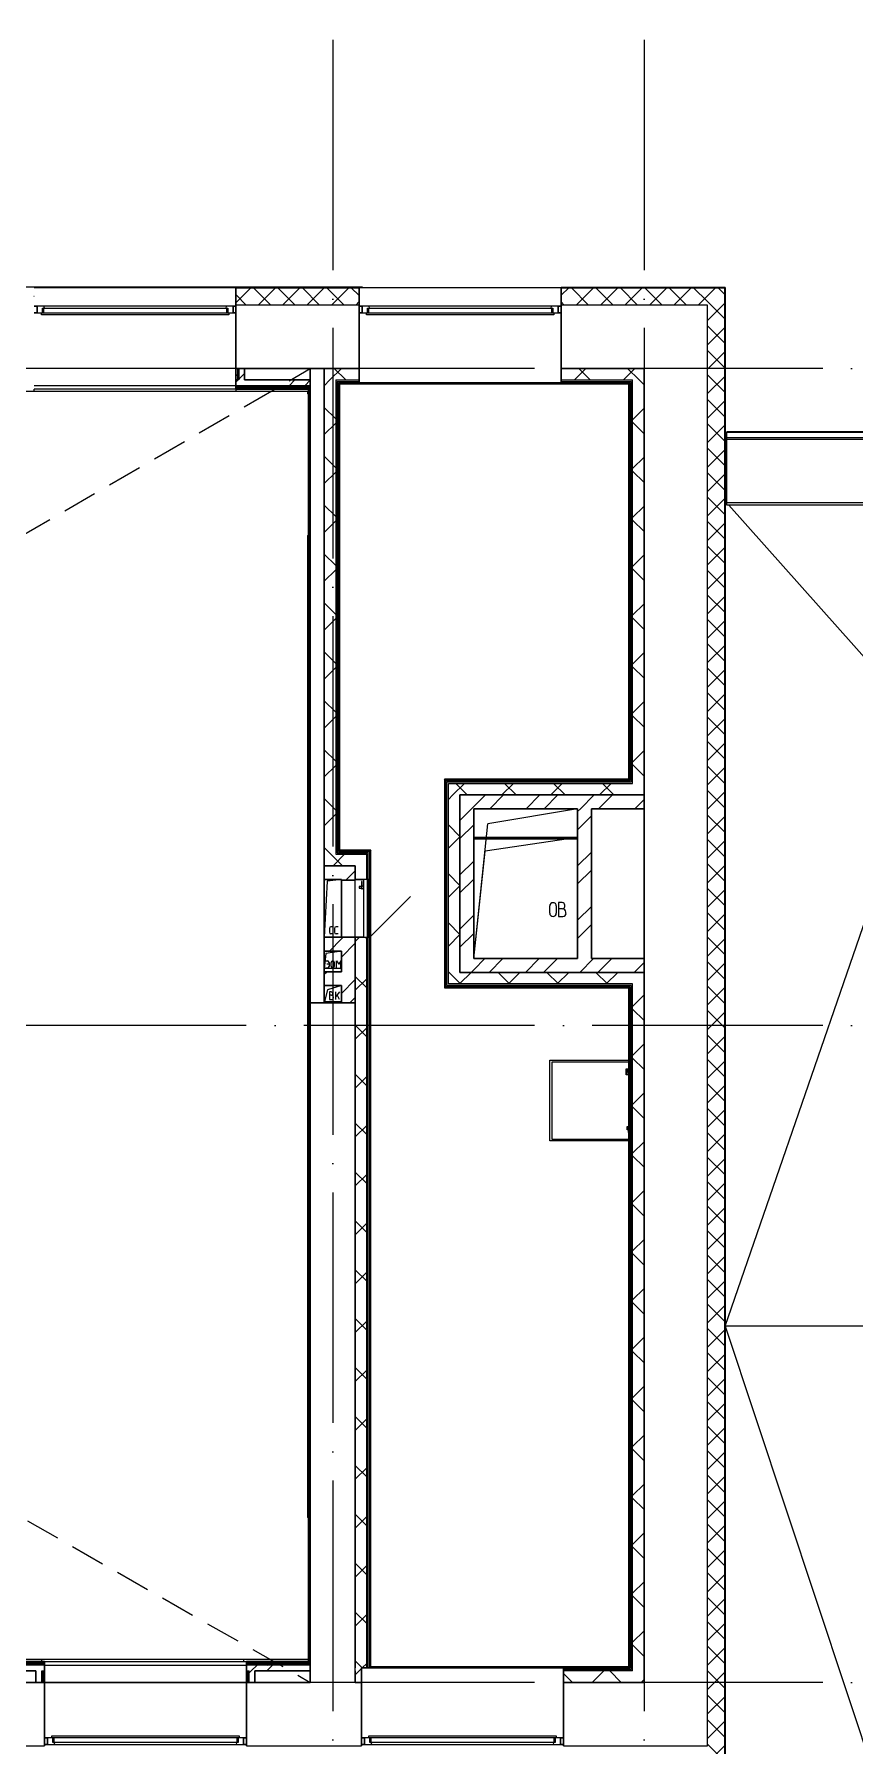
# Model space of a CAD drawing. Header units: millimetres. Extents: x -88595 to 880822, y -1054509 to -148035.
# Drawn here: x 439573 to 446690, y -247802 to -232953 of the extents above; entities that cross this region are included whole.
import ezdxf

# ---------------------------------------------------------------- set-up
doc = ezdxf.new("R2010")
doc.units = ezdxf.units.MM
doc.linetypes.add('ADSK_Линия сетки', pattern=[25, 20, -2.5, 0, -2.5])
doc.linetypes.add('ADSK_Сверху', pattern=[4.5, 3, -1.5])
for name, color, linetype, lineweight in [('_ Окна', 7, 'Continuous', 30), ('Двери', 7, 'Continuous', 9), ('Крыша', 7, 'Continuous', 9), ('Линии', 7, 'Continuous', 9), ('Оборудование', 7, 'Continuous', 18), ('Ограждение', 7, 'Continuous', 9), ('Окна', 7, 'Continuous', 9), ('Оси', 7, 'Continuous', 9), ('Перекрытие', 7, 'Continuous', 18), ('Стены внутренние', 7, 'Continuous', 18), ('Стены наружные', 7, 'Continuous', 18), ('Стены штриховка', 7, 'Continuous', 9)]:
    doc.layers.add(name, color=color, linetype=linetype, lineweight=lineweight)
pattern_1 = [(0, (429479.9, 663813.6), (0, 600), []), (90, (429479.9, 663813.6), (-600, 4e-14), [])]

# ---------------------------------------------------------------- blocks, each defined once
blk = doc.blocks.new('3 этаж')
at = {"layer": 'Ограждение'}
h = blk.add_hatch(dxfattribs=at)
h.set_pattern_fill('FP_25', color=256, style=0, pattern_type=2)
h.set_pattern_definition(pattern_1)
h.paths.add_polyline_path([(454094, 686384), (454104, 686394), (454104, 690439), (454094, 690449), (454094, 686481)])
h = blk.add_hatch(dxfattribs=at)
h.set_pattern_fill('FP_24', color=256, style=0, pattern_type=2)
h.set_pattern_definition(pattern_1)
h.paths.add_polyline_path([(456609, 690439), (456619, 690449), (454094, 690449), (454104, 690439), (456300, 690439)])
h = blk.add_hatch(dxfattribs=at)
h.set_pattern_fill('FP_25', color=256, style=0, pattern_type=2)
h.set_pattern_definition(pattern_1)
h.paths.add_polyline_path([(456619, 686999), (456619, 690449), (456609, 690439), (456609, 687009)])
h = blk.add_hatch(dxfattribs=at)
h.set_pattern_fill('FP_25', color=256, style=0, pattern_type=2)
h.set_pattern_definition(pattern_1)
h.paths.add_polyline_path([(456619, 686999), (456609, 687009), (455012, 687009), (455022, 686999), (455857, 686999)])
h = blk.add_hatch(dxfattribs=at)
h.set_pattern_fill('FP_25', color=256, style=0, pattern_type=2)
h.set_pattern_definition(pattern_1)
h.paths.add_polyline_path([(455012, 685199), (455022, 685209), (455022, 686999), (455012, 687009), (455012, 685209)])
h = blk.add_hatch(dxfattribs=at)
h.set_pattern_fill('FP_25', color=256, style=0, pattern_type=2)
h.set_pattern_definition(pattern_1)
h.paths.add_polyline_path([(454364, 679299), (454374, 679309), (454374, 686394), (454364, 686384), (454364, 686107), (454366, 686107), (454366, 686046), (454364, 686046), (454364, 679549)])
h = blk.add_hatch(dxfattribs=at)
h.set_pattern_fill('FP_25', color=256, style=0, pattern_type=2)
h.set_pattern_definition(pattern_1)
h.paths.add_polyline_path([(455857, 685199), (456609, 685199), (456619, 685209), (455022, 685209), (455012, 685199), (455413, 685199)])
h = blk.add_hatch(dxfattribs=at)
h.set_pattern_fill('FP_25', color=256, style=0, pattern_type=2)
h.set_pattern_definition(pattern_1)
h.paths.add_polyline_path([(456619, 679299), (456619, 685209), (456609, 685199), (456609, 679309)])
h = blk.add_hatch(dxfattribs=at)
h.set_pattern_fill('FP_25', color=256, style=0, pattern_type=2)
h.set_pattern_definition(pattern_1)
h.paths.add_polyline_path([(456300, 679299), (456619, 679299), (456609, 679309), (454374, 679309), (454364, 679299), (456044, 679299)])
at = {"lineweight": 18}
for p, q in [((455267, 685454), (455267, 686504)), ((455267, 686504), (456167, 686504)), ((453996, 686124), (453969, 685639)), ((454119, 686139), (453996, 686124)), ((454119, 686134), (454119, 685639)), ((454015, 685716), (454015, 685682)), ((454047, 685730), (454028, 685730)), ((454047, 685668), (454028, 685668)), ((454058, 685716), (454058, 685682)), ((454090, 685730), (454072, 685730)), ((454090, 685668), (454072, 685668)), ((453984, 685497), (453969, 685369)), ((454119, 685519), (453984, 685497)), ((454119, 685369), (453969, 685369)), ((453980, 685433), (453998, 685433)), ((453980, 685373), (453998, 685373)), ((453993, 685407), (454011, 685407)), ((454011, 685420), (454011, 685386)), ((454029, 685388), (454029, 685419)), ((454058, 685388), (454058, 685419)), ((454076, 685435), (454095, 685405)), ((454076, 685373), (454076, 685435)), ((454113, 685435), (454095, 685405)), ((454113, 685373), (454113, 685435)), ((453998, 685182), (453969, 685069)), ((454119, 685219), (453998, 685182)), ((454031, 685164), (454014, 685164)), ((454014, 685164), (454014, 685098)), ((454044, 685146), (454044, 685151)), ((454103, 685164), (454070, 685125)), ((454070, 685098), (454070, 685164)), ((454033, 685135), (454014, 685135)), ((454014, 685098), (454035, 685098)), ((454050, 685112), (454050, 685118)), ((454103, 685098), (454083, 685140))]:
    blk.add_line(p, q, dxfattribs=at)
for centre, radius, start, end in [((454028, 685716), 13.3, 90, 180), ((454028, 685682), 13.3, 180, 270), ((454072, 685716), 13.3, 90, 180), ((454072, 685682), 13.3, 180, 270), ((453998, 685420), 13, 0, 90), ((453998, 685386), 13, 270, 0), ((454044, 685419), 14.3, 0, 180), ((454044, 685388), 14.3, 180, 0), ((454031, 685151), 13, 0, 90), ((454033, 685146), 11.1, 270, 0), ((454033, 685118), 16.7, 0, 90), ((454035, 685112), 14.8, 270, 0)]:
    blk.add_arc(centre, radius, start, end, dxfattribs=at)
at = {"layer": '_ Окна'}
for p, q in [((451479, 691114), (451454, 691114)), ((451479, 691056), (451479, 691114)), ((453204, 691114), (453179, 691114)), ((453179, 691114), (453179, 691056)), ((454299, 691114), (454274, 691114)), ((454299, 691056), (454299, 691114)), ((456024, 691114), (455999, 691114)), ((455999, 691114), (455999, 691056)), ((451454, 691056), (451479, 691056)), ((453179, 691056), (453204, 691056)), ((454274, 691056), (454299, 691056)), ((455999, 691056), (456024, 691056)), ((451569, 678692), (451544, 678692)), ((451544, 678634), (451569, 678634)), ((451569, 678634), (451569, 678692)), ((453294, 678692), (453269, 678692)), ((453269, 678692), (453269, 678634)), ((453269, 678634), (453294, 678634)), ((454319, 678692), (454294, 678692)), ((454294, 678634), (454319, 678634)), ((454319, 678634), (454319, 678692)), ((456044, 678692), (456019, 678692)), ((456019, 678692), (456019, 678634)), ((456019, 678634), (456044, 678634))]:
    blk.add_line(p, q, dxfattribs=at)
at = {"layer": '_ Окна', "lineweight": 18}
for p, q in [((451538, 691114), (451479, 691114)), ((451479, 691114), (451479, 691056)), ((451525, 691056), (451525, 691097)), ((451525, 691097), (451537, 691097)), ((451543, 691097), (451538, 691114)), ((453119, 691114), (453115, 691097)), ((453179, 691114), (453119, 691114)), ((453121, 691097), (453133, 691097)), ((453133, 691097), (453133, 691056)), ((453179, 691056), (453179, 691114)), ((454358, 691114), (454299, 691114)), ((454299, 691114), (454299, 691056)), ((454345, 691056), (454345, 691097)), ((454345, 691097), (454357, 691097)), ((454363, 691097), (454358, 691114)), ((455939, 691114), (455935, 691097)), ((455999, 691114), (455939, 691114)), ((455941, 691097), (455953, 691097)), ((455953, 691097), (455953, 691056)), ((455999, 691056), (455999, 691114)), ((451479, 691056), (451517, 691056)), ((453141, 691056), (453179, 691056)), ((454299, 691056), (454337, 691056)), ((455961, 691056), (455999, 691056)), ((451607, 678692), (451569, 678692)), ((451569, 678692), (451569, 678634)), ((451569, 678634), (451628, 678634)), ((451615, 678651), (451615, 678692)), ((451627, 678651), (451615, 678651)), ((451628, 678634), (451633, 678651)), ((453205, 678651), (453209, 678634)), ((453209, 678634), (453269, 678634)), ((453223, 678651), (453211, 678651)), ((453223, 678692), (453223, 678651)), ((453269, 678692), (453231, 678692)), ((453269, 678634), (453269, 678692)), ((454357, 678692), (454319, 678692)), ((454319, 678692), (454319, 678634)), ((454319, 678634), (454378, 678634)), ((454365, 678651), (454365, 678692)), ((454377, 678651), (454365, 678651)), ((454378, 678634), (454383, 678651)), ((455955, 678651), (455959, 678634)), ((455959, 678634), (456019, 678634)), ((455973, 678651), (455961, 678651)), ((455973, 678692), (455973, 678651)), ((456019, 678692), (455981, 678692)), ((456019, 678634), (456019, 678692))]:
    blk.add_line(p, q, dxfattribs=at)
at = {"layer": 'Двери'}
for p, q in [((456609, 684555), (455943, 684555)), ((455943, 684555), (455943, 683887)), ((456589, 684496), (456595, 684496)), ((456589, 684446), (456589, 684496)), ((456595, 684446), (456589, 684446)), ((456595, 684446), (456595, 684496)), ((456607, 684446), (456595, 684446)), ((456596, 684496), (456607, 684496)), ((456596, 684467), (456596, 684496)), ((456607, 684467), (456596, 684467)), ((456607, 684496), (456609, 684496)), ((456607, 684496), (456607, 684446)), ((456607, 684496), (456607, 684467)), ((456609, 684446), (456607, 684446)), ((456596, 683996), (456607, 683996)), ((456596, 683967), (456596, 683996)), ((456607, 683967), (456596, 683967)), ((456607, 683996), (456609, 683996)), ((456607, 683996), (456607, 683946)), ((456607, 683996), (456607, 683967)), ((455943, 683887), (456609, 683887)), ((456609, 683946), (456607, 683946))]:
    blk.add_line(p, q, dxfattribs=at)
at = {"layer": 'Крыша'}
for p, q in [((457446, 689424), (457461, 689407)), ((457461, 689407), (457446, 689424)), ((457478, 689388), (457478, 689388)), ((459108, 687555), (457478, 689388)), ((457446, 682264), (459169, 687257)), ((457446, 682264), (457446, 682264)), ((459438, 682264), (457446, 682264)), ((457446, 682264), (459171, 677071))]:
    blk.add_line(p, q, dxfattribs=at)
at = {"layer": 'Линии', "linetype": 'ADSK_Сверху', "ltscale": 100}
for p, q in [((434204, 679174), (453849, 690574)), ((434204, 690399), (453849, 679174))]:
    blk.add_line(p, q, dxfattribs=at)
at = {"layer": 'Линии', "lineweight": 18, "ltscale": 100}
for p, q in [((455267, 685454), (455267, 686754)), ((456167, 686754), (455390, 686624)), ((455267, 685454), (455390, 686624)), ((455267, 685454), (455267, 686504)), ((455267, 686504), (456167, 686504)), ((456167, 686504), (455365, 686387)), ((455267, 685454), (455365, 686387)), ((455925, 685848), (455925, 685910)), ((455925, 685848), (455925, 685910)), ((455983, 685848), (455983, 685910)), ((455983, 685848), (455983, 685910)), ((456033, 685939), (456003, 685939)), ((456003, 685939), (456003, 685819)), ((456033, 685939), (456003, 685939)), ((456003, 685939), (456003, 685819)), ((456036, 685886), (456003, 685886)), ((456036, 685886), (456003, 685886)), ((456056, 685906), (456056, 685916)), ((456056, 685906), (456056, 685916)), ((456003, 685819), (456040, 685819)), ((456003, 685819), (456040, 685819)), ((456066, 685846), (456066, 685856)), ((456066, 685846), (456066, 685856))]:
    blk.add_line(p, q, dxfattribs=at)
at = {"layer": 'Линии', "lineweight": 18}
for centre, radius, start, end in [((455954, 685910), 28.7, 0, 180), ((455954, 685910), 28.7, 0, 180), ((456033, 685916), 23.3, 0, 90), ((456033, 685916), 23.3, 0, 90), ((456036, 685906), 20, 270, 0), ((456036, 685906), 20, 270, 0), ((456036, 685856), 30, 0, 90), ((456036, 685856), 30, 0, 90), ((455954, 685848), 28.7, 180, 0), ((455954, 685848), 28.7, 180, 0), ((456040, 685846), 26.7, 270, 0), ((456040, 685846), 26.7, 270, 0)]:
    blk.add_arc(centre, radius, start, end, dxfattribs=at)
at = {"layer": 'Оборудование'}
for p, q in [((454291, 686078), (454274, 686078)), ((454274, 686078), (454274, 686066)), ((454274, 686066), (454291, 686066)), ((454293, 686080), (454291, 686078)), ((454291, 686078), (454291, 686066)), ((454291, 686066), (454293, 686064)), ((454309, 686082), (454293, 686082)), ((454293, 686082), (454293, 686063)), ((454293, 686063), (454309, 686063)), ((454294, 686123), (454294, 686077)), ((454299, 686123), (454294, 686123)), ((454294, 686068), (454294, 686059)), ((454294, 686059), (454299, 686059)), ((454299, 686077), (454299, 686123)), ((454299, 686059), (454299, 686068)), ((454345, 686139), (454309, 686139)), ((454309, 686139), (454309, 685639)), ((454346, 685640), (454346, 686138)), ((454356, 686132), (454346, 686132)), ((454357, 685647), (454357, 686131)), ((454364, 686120), (454358, 686120)), ((454364, 685658), (454364, 686120)), ((454366, 686111), (454364, 686111)), ((454364, 686042), (454366, 686042)), ((454366, 686107), (454366, 686111)), ((454366, 686107), (454366, 686111)), ((454366, 686107), (454366, 686046)), ((454366, 686042), (454366, 686046)), ((454366, 686042), (454366, 686046)), ((454364, 685639), (454717, 685992)), ((454309, 685639), (454345, 685639)), ((454346, 685646), (454356, 685646)), ((454358, 685658), (454364, 685658))]:
    blk.add_line(p, q, dxfattribs=at)
for points, knots in [([(454346, 686138), (454346, 686138), (454346, 686138), (454346, 686138), (454346, 686138), (454346, 686139), (454346, 686139), (454346, 686139), (454345, 686139), (454345, 686139)], [0, 0, 0, 0, 0.166667, 0.25, 0.333333, 0.5, 0.666667, 0.833333, 1, 1, 1, 1]), ([(454357, 686131), (454357, 686131), (454357, 686131), (454357, 686131), (454357, 686131), (454357, 686132), (454357, 686132), (454356, 686132), (454356, 686132), (454356, 686132), (454356, 686132)], [0, 0, 0, 0, 0.166667, 0.25, 0.333333, 0.416667, 0.541667, 0.666667, 0.833333, 1, 1, 1, 1]), ([(454358, 686120), (454358, 686120), (454358, 686120), (454358, 686120), (454358, 686120), (454357, 686120), (454357, 686120), (454357, 686120), (454357, 686121), (454357, 686121), (454357, 686121), (454357, 686121), (454357, 686121)], [0, 0, 0, 0, 0.166667, 0.25, 0.333333, 0.416667, 0.5, 0.583333, 0.666667, 0.75, 0.833333, 1, 1, 1, 1]), ([(454345, 685639), (454345, 685639), (454346, 685639), (454346, 685639), (454346, 685639), (454346, 685639), (454346, 685639), (454346, 685640), (454346, 685640), (454346, 685640)], [-1, -1, -1, -1, -0.833333, -0.666667, -0.5, -0.333333, -0.25, -0.166667, 0, 0, 0, 0]), ([(454356, 685646), (454356, 685646), (454356, 685646), (454356, 685646), (454357, 685646), (454357, 685646), (454357, 685646), (454357, 685646), (454357, 685647), (454357, 685647), (454357, 685647)], [-1, -1, -1, -1, -0.833333, -0.666667, -0.541667, -0.416667, -0.333333, -0.25, -0.166667, 0, 0, 0, 0]), ([(454357, 685656), (454357, 685656), (454357, 685657), (454357, 685657), (454357, 685657), (454357, 685657), (454357, 685657), (454357, 685658), (454358, 685658), (454358, 685658), (454358, 685658), (454358, 685658), (454358, 685658)], [-1, -1, -1, -1, -0.833333, -0.75, -0.666667, -0.583333, -0.5, -0.416667, -0.333333, -0.25, -0.166667, 0, 0, 0, 0])]:
    blk.add_open_spline(points, degree=3, knots=knots, dxfattribs=at)
at = {"layer": 'Ограждение'}
for p, q in [((453834, 690374), (434219, 690374)), ((451454, 690374), (451454, 690394)), ((453204, 690374), (451454, 690374)), ((453204, 690394), (453204, 690374)), ((453824, 690374), (453824, 690354)), ((453834, 690354), (453824, 690354)), ((454094, 690449), (454104, 690439)), ((454104, 690439), (454094, 690449)), ((454104, 686394), (454104, 690439)), ((454104, 690439), (456609, 690439)), ((456024, 690449), (454274, 690449)), ((456619, 690449), (456609, 690439)), ((456609, 690439), (456619, 690449)), ((456609, 690439), (456609, 687009)), ((457461, 690018), (457461, 690025)), ((459326, 690025), (457461, 690025)), ((457461, 689971), (457461, 690018)), ((459326, 690018), (457461, 690018)), ((457461, 689957), (457461, 689971)), ((459326, 689971), (457461, 689971)), ((457461, 689409), (457461, 689957)), ((459326, 689957), (457461, 689957)), ((457461, 689388), (457461, 689409)), ((459326, 689409), (457461, 689409)), ((459326, 689388), (457461, 689388)), ((453824, 689124), (453834, 689124)), ((453824, 689124), (453824, 680604)), ((455022, 686999), (455012, 687009)), ((456609, 687009), (455012, 687009)), ((455012, 687009), (455022, 686999)), ((455012, 687009), (455012, 685199)), ((456619, 686999), (456609, 687009)), ((456609, 687009), (456619, 686999)), ((454104, 686394), (454094, 686384)), ((454094, 686384), (454104, 686394)), ((454374, 686394), (454104, 686394)), ((454364, 686384), (454374, 686394)), ((454374, 686394), (454364, 686384)), ((454374, 679309), (454374, 686394)), ((454364, 686139), (454364, 686120)), ((454364, 685658), (454364, 685639)), ((455022, 685209), (455012, 685199)), ((455012, 685199), (455022, 685209)), ((455012, 685199), (456609, 685199)), ((456619, 685209), (456609, 685199)), ((456609, 685199), (456619, 685209)), ((456609, 685199), (456609, 679309)), ((453834, 680604), (453824, 680604)), ((448709, 679374), (453834, 679374)), ((451519, 679354), (451519, 679374)), ((451519, 679374), (453269, 679374)), ((453269, 679374), (453269, 679354)), ((454364, 679299), (454374, 679309)), ((454374, 679309), (454364, 679299)), ((454364, 679299), (456044, 679299)), ((456609, 679309), (454374, 679309)), ((456619, 679299), (456609, 679309)), ((456609, 679309), (456619, 679299))]:
    blk.add_line(p, q, dxfattribs=at)
at = {"layer": 'Окна'}
for p, q in [((451537, 691097), (453121, 691097)), ((451537, 691056), (451537, 691097)), ((453119, 691114), (451538, 691114)), ((453121, 691097), (453121, 691056)), ((454357, 691097), (455941, 691097)), ((454357, 691056), (454357, 691097)), ((455939, 691114), (454358, 691114)), ((455941, 691097), (455941, 691056)), ((451517, 691056), (453141, 691056)), ((451517, 691039), (451517, 691056)), ((453141, 691039), (451517, 691039)), ((453141, 691056), (453141, 691039)), ((454337, 691056), (455961, 691056)), ((454337, 691039), (454337, 691056)), ((455961, 691039), (454337, 691039)), ((455961, 691056), (455961, 691039)), ((451607, 678709), (453231, 678709)), ((451607, 678692), (451607, 678709)), ((453231, 678692), (451607, 678692)), ((451627, 678651), (451627, 678692)), ((453211, 678651), (451627, 678651)), ((451628, 678634), (453209, 678634)), ((453211, 678692), (453211, 678651)), ((453231, 678709), (453231, 678692)), ((454357, 678709), (455981, 678709)), ((454357, 678692), (454357, 678709)), ((455981, 678692), (454357, 678692)), ((454377, 678651), (454377, 678692)), ((455961, 678651), (454377, 678651)), ((454378, 678634), (455959, 678634)), ((455961, 678692), (455961, 678651)), ((455981, 678709), (455981, 678692))]:
    blk.add_line(p, q, dxfattribs=at)
at = {"layer": 'Оси', "linetype": 'ADSK_Линия сетки', "ltscale": 100}
for p, q in [((454044, 695925), (454044, 673208)), ((456744, 695925), (456744, 674674)), ((460794, 690574), (389072, 690574)), ((460794, 684874), (389072, 684874)), ((460794, 679174), (389072, 679174))]:
    blk.add_line(p, q, dxfattribs=at)
at = {"layer": 'Перекрытие', "color": 49, "true_color": 0x464646}
for p, q in [((456167, 686504), (455267, 686504)), ((455267, 686504), (455267, 685454)), ((454119, 685369), (453969, 685369)), ((455927, 683871), (455927, 684571)), ((455927, 684571), (456609, 684571)), ((456609, 683871), (455927, 683871))]:
    blk.add_line(p, q, dxfattribs=at)
at = {"layer": 'Стены внутренние'}
for p, q in [((451454, 691276), (453204, 691276)), ((454274, 691276), (456024, 691276)), ((454274, 691124), (453204, 691124)), ((457294, 691124), (456024, 691124)), ((457294, 678624), (457294, 691124)), ((453204, 690574), (451454, 690574)), ((453969, 690574), (454274, 690574)), ((456024, 690574), (456744, 690574)), ((457446, 690001), (457461, 690001)), ((457461, 689951), (457446, 689951)), ((457461, 689424), (457446, 689424)), ((454119, 685079), (453969, 685079)), ((451544, 679174), (453294, 679174)), ((454294, 679174), (454239, 679174)), ((456619, 679174), (456044, 679174)), ((450459, 678624), (451544, 678624)), ((453294, 678624), (454294, 678624)), ((456044, 678624), (457294, 678624))]:
    blk.add_line(p, q, dxfattribs=at)
at = {"layer": 'Стены внутренние', "lineweight": 30}
for p, q in [((453204, 690574), (453204, 691276)), ((453204, 691276), (454274, 691276)), ((454274, 690574), (454274, 691276)), ((456024, 690574), (456024, 691276)), ((457446, 691276), (456024, 691276)), ((457446, 678472), (457446, 691276)), ((453969, 690574), (453279, 690574)), ((453849, 690474), (453849, 690574)), ((453849, 690399), (453849, 690399)), ((456744, 685454), (456744, 686754)), ((453969, 686139), (453969, 685639)), ((453969, 685519), (453969, 685339)), ((453969, 685219), (453969, 685069)), ((454119, 685069), (453849, 685069)), ((453849, 679174), (453849, 679274)), ((450534, 679174), (451469, 679174)), ((451544, 679174), (451544, 678624)), ((453294, 679174), (453294, 678624)), ((453369, 679174), (453849, 679174)), ((454294, 679174), (454294, 678624)), ((456044, 679174), (456044, 678624)), ((456744, 679174), (456619, 679174)), ((456744, 679174), (456744, 679174))]:
    blk.add_line(p, q, dxfattribs=at)
at = {"layer": 'Стены внутренние', "linetype": 'Continuous', "lineweight": 9}
for p, q in [((453204, 691144), (453334, 691274)), ((453252, 691276), (453251, 691274)), ((453506, 691124), (453356, 691274)), ((453396, 691124), (453546, 691274)), ((453718, 691124), (453568, 691274)), ((453608, 691124), (453758, 691274)), ((453930, 691124), (453780, 691274)), ((453820, 691124), (453970, 691274)), ((454142, 691124), (453992, 691274)), ((454032, 691124), (454182, 691274)), ((454073, 691276), (454072, 691274)), ((454272, 691206), (454204, 691274)), ((454272, 691246), (454274, 691246)), ((456024, 691246), (456026, 691246)), ((456026, 691208), (456092, 691274)), ((456068, 691276), (456067, 691274)), ((456263, 691124), (456113, 691274)), ((456154, 691124), (456304, 691274)), ((456475, 691124), (456325, 691274)), ((456366, 691124), (456516, 691274)), ((456688, 691124), (456538, 691274)), ((456578, 691124), (456728, 691274)), ((456900, 691124), (456750, 691274)), ((456790, 691124), (456940, 691274)), ((456889, 691276), (456888, 691274)), ((457112, 691124), (456962, 691274)), ((457002, 691124), (457152, 691274)), ((457124, 691276), (457122, 691274)), ((457294, 691154), (457174, 691274)), ((457294, 691203), (457364, 691274)), ((457444, 691216), (457386, 691274)), ((453293, 691124), (453206, 691211)), ((454245, 691124), (454274, 691153)), ((456051, 691124), (456024, 691151)), ((457214, 691124), (457294, 691203)), ((457444, 691004), (457294, 691154)), ((457294, 690991), (457444, 691141)), ((457446, 691077), (457444, 691080)), ((457444, 690792), (457294, 690942)), ((457444, 691042), (457446, 691042)), ((457294, 690779), (457444, 690929)), ((457444, 690839), (457446, 690839)), ((457444, 690580), (457294, 690730)), ((457294, 690567), (457444, 690717)), ((457444, 690368), (457294, 690518)), ((457294, 690355), (457444, 690505)), ((457444, 690534), (457446, 690534)), ((457444, 690155), (457294, 690305)), ((457294, 690143), (457444, 690293)), ((457444, 689943), (457294, 690093)), ((457294, 689931), (457444, 690081)), ((457444, 689925), (457446, 689925)), ((457444, 689731), (457294, 689881)), ((457294, 689718), (457444, 689868)), ((457444, 689519), (457294, 689669)), ((457294, 689506), (457444, 689656)), ((457444, 689722), (457446, 689722)), ((457444, 689307), (457294, 689457)), ((457446, 689451), (457444, 689455)), ((457294, 689294), (457444, 689444)), ((457444, 689417), (457446, 689417)), ((457444, 689095), (457294, 689245)), ((457294, 689082), (457444, 689232)), ((457444, 688883), (457294, 689033)), ((457294, 688870), (457444, 689020)), ((457444, 688670), (457294, 688820)), ((457294, 688658), (457444, 688808)), ((457444, 688807), (457446, 688807)), ((457444, 688458), (457294, 688608)), ((457294, 688446), (457444, 688596)), ((457444, 688604), (457446, 688604)), ((457444, 688246), (457294, 688396)), ((457294, 688234), (457444, 688384)), ((457444, 688299), (457446, 688299)), ((457444, 688034), (457294, 688184)), ((457294, 688021), (457444, 688171)), ((457444, 687822), (457294, 687972)), ((457294, 687809), (457444, 687959)), ((457444, 687610), (457294, 687760)), ((457294, 687597), (457444, 687747)), ((457444, 687690), (457446, 687690)), ((457444, 687398), (457294, 687548)), ((457294, 687385), (457444, 687535)), ((457446, 687567), (457444, 687564)), ((457444, 687486), (457446, 687486)), ((457444, 687186), (457294, 687336)), ((457294, 687173), (457444, 687323)), ((457444, 686973), (457294, 687123)), ((457294, 686961), (457444, 687111)), ((457444, 687182), (457446, 687182)), ((457444, 686761), (457294, 686911)), ((457294, 686749), (457444, 686899)), ((457444, 686549), (457294, 686699)), ((457294, 686536), (457444, 686686)), ((457446, 686754), (457444, 686751)), ((457444, 686337), (457294, 686487)), ((457444, 686572), (457446, 686572)), ((457294, 686324), (457444, 686474)), ((457446, 686403), (457444, 686407)), ((457444, 686369), (457446, 686369)), ((457444, 686125), (457294, 686275)), ((457294, 686112), (457444, 686262)), ((457444, 685913), (457294, 686063)), ((457294, 685900), (457444, 686050)), ((457444, 686064), (457446, 686064)), ((457444, 685701), (457294, 685851)), ((457294, 685688), (457444, 685838)), ((457446, 685794), (457444, 685797)), ((457444, 685488), (457294, 685638)), ((457294, 685476), (457444, 685626)), ((457444, 685454), (457446, 685454)), ((457444, 685276), (457294, 685426)), ((457294, 685264), (457444, 685414)), ((457446, 685332), (457444, 685328)), ((457444, 685064), (457294, 685214)), ((457294, 685052), (457444, 685202)), ((457444, 685251), (457446, 685251)), ((457444, 684852), (457294, 685002)), ((457294, 684839), (457444, 684989)), ((457444, 684946), (457446, 684946)), ((457444, 684640), (457294, 684790)), ((457294, 684627), (457444, 684777)), ((457444, 684428), (457294, 684578)), ((457294, 684415), (457444, 684565)), ((457446, 684519), (457444, 684516)), ((457444, 684216), (457294, 684366)), ((457294, 684203), (457444, 684353)), ((457444, 684337), (457446, 684337)), ((457444, 684004), (457294, 684154)), ((457294, 683991), (457444, 684141)), ((457444, 684134), (457446, 684134)), ((457444, 683791), (457294, 683941)), ((457294, 683779), (457444, 683929)), ((457444, 683829), (457446, 683829)), ((457444, 683579), (457294, 683729)), ((457294, 683567), (457444, 683717)), ((457444, 683367), (457294, 683517)), ((457446, 683559), (457444, 683562)), ((457294, 683354), (457444, 683504)), ((457444, 683155), (457294, 683305)), ((457294, 683142), (457444, 683292)), ((457444, 683219), (457446, 683219)), ((457444, 682943), (457294, 683093)), ((457294, 682930), (457444, 683080)), ((457444, 683016), (457446, 683016)), ((457444, 682731), (457294, 682881)), ((457294, 682718), (457444, 682868)), ((457444, 682519), (457294, 682669)), ((457294, 682506), (457444, 682656)), ((457444, 682711), (457446, 682711)), ((457444, 682306), (457294, 682456)), ((457294, 682294), (457444, 682444)), ((457444, 682094), (457294, 682244)), ((457294, 682082), (457444, 682232)), ((457446, 682284), (457444, 682280)), ((457444, 681882), (457294, 682032)), ((457444, 682102), (457446, 682102)), ((457294, 681870), (457444, 682020)), ((457444, 681898), (457446, 681898)), ((457444, 681670), (457294, 681820)), ((457294, 681657), (457444, 681807)), ((457444, 681458), (457294, 681608)), ((457294, 681445), (457444, 681595)), ((457446, 681674), (457444, 681671)), ((457444, 681594), (457446, 681594)), ((457444, 681246), (457294, 681396)), ((457294, 681233), (457444, 681383)), ((457444, 681034), (457294, 681184)), ((457294, 681021), (457444, 681171)), ((457446, 681120), (457444, 681124)), ((457444, 680984), (457446, 680984)), ((457444, 680822), (457294, 680972)), ((457294, 680809), (457444, 680959)), ((457446, 680861), (457444, 680858)), ((457444, 680609), (457294, 680759)), ((457294, 680597), (457444, 680747)), ((457444, 680781), (457446, 680781)), ((457444, 680397), (457294, 680547)), ((457294, 680385), (457444, 680535)), ((457444, 680476), (457446, 680476)), ((457444, 680185), (457294, 680335)), ((457294, 680172), (457444, 680322)), ((457444, 679973), (457294, 680123)), ((457294, 679960), (457444, 680110)), ((457444, 679761), (457294, 679911)), ((457294, 679748), (457444, 679898)), ((457444, 679866), (457446, 679866)), ((457444, 679549), (457294, 679699)), ((457294, 679536), (457444, 679686)), ((457444, 679663), (457446, 679663)), ((457444, 679337), (457294, 679487)), ((457294, 679324), (457444, 679474)), ((457444, 679358), (457446, 679358)), ((457444, 679125), (457294, 679275)), ((457294, 679112), (457444, 679262)), ((457444, 678912), (457294, 679062)), ((457294, 678900), (457444, 679050)), ((457444, 678700), (457294, 678850)), ((457294, 678688), (457444, 678838)), ((457446, 678885), (457444, 678888)), ((457444, 678488), (457294, 678638)), ((457294, 678475), (457444, 678625)), ((457444, 678749), (457446, 678749)), ((457446, 678626), (457444, 678623))]:
    blk.add_line(p, q, dxfattribs=at)
at = {"layer": 'Стены наружные'}
for p, q in [((450389, 691281), (454299, 691281)), ((453749, 691276), (453749, 691281)), ((454299, 691281), (454299, 691276)), ((454274, 690574), (453969, 690574)), ((456744, 690574), (456024, 690574)), ((453204, 690424), (451454, 690424)), ((453204, 690394), (451454, 690394)), ((456167, 686489), (455267, 686489)), ((454119, 685639), (454119, 686134)), ((454239, 685639), (454239, 686134)), ((454364, 686139), (454364, 686120)), ((454364, 685658), (454364, 685639)), ((451544, 679354), (453294, 679354)), ((451544, 679324), (453294, 679324))]:
    blk.add_line(p, q, dxfattribs=at)
at = {"layer": 'Стены наружные', "lineweight": 30}
for p, q in [((453204, 690399), (453204, 690574)), ((453279, 690574), (453204, 690574)), ((453279, 690574), (453279, 690474)), ((453969, 686139), (453969, 690574)), ((454274, 690449), (454274, 690574)), ((456024, 690449), (456024, 690574)), ((456744, 690574), (456744, 686754)), ((453204, 690394), (453204, 690399)), ((453834, 690394), (453204, 690394)), ((453279, 690474), (453849, 690474)), ((453834, 690399), (453849, 690399)), ((453849, 690399), (453834, 690399)), ((453834, 690394), (453834, 679354)), ((453849, 690399), (453849, 690474)), ((453849, 679274), (453849, 690399)), ((454094, 690449), (454274, 690449)), ((454094, 690449), (454094, 686384)), ((456619, 690449), (456024, 690449)), ((456619, 686999), (456619, 690449)), ((455022, 686999), (456619, 686999)), ((455022, 685209), (455022, 686999)), ((455147, 686874), (455147, 685334)), ((455147, 685334), (455147, 686874)), ((455147, 686874), (456744, 686874)), ((455267, 686754), (455267, 685454)), ((456167, 686754), (455267, 686754)), ((456167, 685454), (456167, 686754)), ((456744, 686754), (456287, 686754)), ((456287, 686754), (456287, 685454)), ((454094, 686384), (454364, 686384)), ((454364, 686384), (454364, 686139)), ((454239, 686259), (453969, 686259)), ((454239, 686259), (454239, 686134)), ((454119, 686139), (453969, 686139)), ((454119, 686139), (454119, 686134)), ((454239, 686134), (454119, 686134)), ((454309, 686139), (454239, 686139)), ((454364, 686139), (454346, 686139)), ((454309, 685639), (453969, 685639)), ((453969, 685639), (453969, 685519)), ((454239, 679299), (454239, 685639)), ((454364, 685639), (454346, 685639)), ((454364, 679299), (454364, 685639)), ((454119, 685519), (453969, 685519)), ((454119, 685339), (454119, 685519)), ((455267, 685454), (456167, 685454)), ((456287, 685454), (456744, 685454)), ((456744, 685454), (456744, 679174)), ((453969, 685339), (454119, 685339)), ((453969, 685339), (453969, 685219)), ((456744, 685334), (455147, 685334)), ((454119, 685219), (453969, 685219)), ((454119, 685069), (454119, 685219)), ((456619, 685209), (455022, 685209)), ((456619, 679299), (456619, 685209)), ((454239, 685069), (454119, 685069)), ((450459, 679354), (451544, 679354)), ((451544, 679354), (451544, 679174)), ((453834, 679354), (453294, 679354)), ((453294, 679174), (453294, 679354)), ((450534, 679274), (451469, 679274)), ((451469, 679174), (451469, 679274)), ((453369, 679274), (453849, 679274)), ((453369, 679274), (453369, 679174)), ((454239, 679274), (454239, 679174)), ((454294, 679299), (454294, 679174)), ((454364, 679299), (454294, 679299)), ((456619, 679299), (456044, 679299)), ((456044, 679299), (456044, 679174)), ((451469, 679174), (451544, 679174)), ((453294, 679174), (453369, 679174)), ((456619, 679174), (456744, 679174))]:
    blk.add_line(p, q, dxfattribs=at)
at = {"layer": 'Стены наружные', "linetype": 'Continuous', "lineweight": 9}
for p, q in [((453204, 690507), (453216, 690520)), ((453216, 690520), (453229, 690532)), ((453229, 690481), (453279, 690531)), ((453204, 690456), (453222, 690474)), ((453307, 690399), (453320, 690411)), ((453320, 690411), (453332, 690424)), ((453515, 690394), (453520, 690399)), ((453520, 690399), (453532, 690411)), ((453532, 690411), (453545, 690424)), ((453665, 690424), (453715, 690474)), ((453732, 690399), (453744, 690411)), ((453744, 690411), (453757, 690424)), ((453800, 690424), (453849, 690473)), ((454091, 690359), (454094, 690359)), ((454149, 690451), (454149, 690449)), ((454254, 690451), (454254, 690449)), ((456039, 690451), (456039, 690449)), ((456144, 690451), (456144, 690449)), ((456249, 690451), (456249, 690449)), ((456354, 690451), (456354, 690449)), ((456459, 690451), (456459, 690449)), ((456564, 690451), (456564, 690449)), ((456621, 690394), (456619, 690394)), ((454091, 690254), (454094, 690254)), ((456621, 690289), (456619, 690289)), ((454091, 690149), (454094, 690149)), ((454091, 690044), (454094, 690044)), ((456621, 690184), (456619, 690184)), ((456621, 690079), (456619, 690079)), ((454091, 689939), (454094, 689939)), ((456621, 689974), (456619, 689974)), ((454091, 689834), (454094, 689834)), ((456621, 689869), (456619, 689869)), ((456621, 689764), (456619, 689764)), ((454091, 689729), (454094, 689729)), ((454091, 689624), (454094, 689624)), ((456621, 689659), (456619, 689659)), ((454091, 689519), (454094, 689519)), ((456621, 689554), (456619, 689554)), ((456621, 689449), (456619, 689449)), ((454091, 689414), (454094, 689414)), ((454091, 689309), (454094, 689309)), ((456621, 689344), (456619, 689344)), ((454091, 689204), (454094, 689204)), ((456621, 689239), (456619, 689239)), ((454091, 689099), (454094, 689099)), ((456621, 689134), (456619, 689134)), ((456621, 689029), (456619, 689029)), ((454091, 688994), (454094, 688994)), ((454091, 688889), (454094, 688889)), ((456621, 688924), (456619, 688924)), ((454091, 688784), (454094, 688784)), ((456621, 688819), (456619, 688819)), ((456621, 688714), (456619, 688714)), ((454091, 688679), (454094, 688679)), ((454091, 688574), (454094, 688574)), ((456621, 688609), (456619, 688609)), ((454091, 688469), (454094, 688469)), ((456621, 688504), (456619, 688504)), ((454091, 688364), (454094, 688364)), ((456621, 688399), (456619, 688399)), ((456621, 688294), (456619, 688294)), ((454091, 688259), (454094, 688259)), ((454091, 688154), (454094, 688154)), ((456621, 688189), (456619, 688189)), ((454091, 688049), (454094, 688049)), ((456621, 688084), (456619, 688084)), ((456621, 687979), (456619, 687979)), ((454091, 687944), (454094, 687944)), ((454091, 687839), (454094, 687839)), ((456621, 687874), (456619, 687874)), ((454091, 687734), (454094, 687734)), ((456621, 687769), (456619, 687769)), ((454091, 687629), (454094, 687629)), ((454091, 687524), (454094, 687524)), ((456621, 687664), (456619, 687664)), ((456621, 687559), (456619, 687559)), ((454091, 687419), (454094, 687419)), ((456621, 687454), (456619, 687454)), ((454091, 687314), (454094, 687314)), ((456621, 687349), (456619, 687349)), ((456621, 687244), (456619, 687244)), ((454091, 687209), (454094, 687209)), ((454091, 687104), (454094, 687104)), ((456621, 687139), (456619, 687139)), ((454091, 686999), (454094, 686999)), ((455024, 686934), (455022, 686934)), ((455033, 686996), (455033, 686999)), ((455138, 686996), (455138, 686999)), ((455243, 686996), (455243, 686999)), ((455348, 686996), (455348, 686999)), ((455453, 686996), (455453, 686999)), ((455558, 686996), (455558, 686999)), ((455663, 686996), (455663, 686999)), ((455768, 686996), (455768, 686999)), ((455873, 686996), (455873, 686999)), ((455978, 686996), (455978, 686999)), ((456083, 686996), (456083, 686999)), ((456188, 686996), (456188, 686999)), ((456293, 686996), (456293, 686999)), ((456398, 686996), (456398, 686999)), ((456503, 686996), (456503, 686999)), ((456608, 686996), (456608, 686999)), ((456621, 687034), (456619, 687034)), ((454091, 686894), (454094, 686894)), ((454091, 686789), (454094, 686789)), ((455024, 686829), (455022, 686829)), ((455267, 686772), (455369, 686874)), ((455406, 686754), (455526, 686874)), ((455720, 686754), (455840, 686874)), ((455877, 686754), (455997, 686874)), ((456192, 686754), (456312, 686874)), ((456349, 686754), (456469, 686874)), ((456663, 686754), (456744, 686834)), ((454091, 686684), (454094, 686684)), ((455024, 686724), (455022, 686724)), ((455147, 686652), (455267, 686772)), ((456167, 686729), (456192, 686754)), ((456167, 686572), (456287, 686692)), ((454091, 686579), (454094, 686579)), ((455024, 686619), (455022, 686619)), ((455024, 686514), (455022, 686514)), ((455147, 686495), (455267, 686615)), ((454091, 686474), (454094, 686474)), ((454114, 686381), (454114, 686384)), ((454219, 686381), (454219, 686384)), ((454324, 686381), (454324, 686384)), ((455024, 686409), (455022, 686409)), ((456167, 686258), (456287, 686378)), ((454162, 686139), (454239, 686215)), ((454361, 686296), (454364, 686296)), ((454361, 686191), (454364, 686191)), ((455024, 686304), (455022, 686304)), ((455024, 686199), (455022, 686199)), ((455147, 686180), (455267, 686300)), ((456167, 686101), (456287, 686221)), ((454157, 686134), (454162, 686139)), ((455024, 686094), (455022, 686094)), ((455147, 686023), (455267, 686143)), ((455024, 685989), (455022, 685989)), ((455024, 685884), (455022, 685884)), ((456167, 685786), (456287, 685906)), ((455024, 685779), (455022, 685779)), ((455147, 685709), (455267, 685829)), ((456167, 685629), (456287, 685749)), ((454014, 685519), (454119, 685624)), ((454119, 685624), (454134, 685639)), ((454119, 685467), (454239, 685587)), ((455024, 685674), (455022, 685674)), ((455147, 685552), (455267, 685672)), ((454361, 685561), (454364, 685561)), ((454361, 685456), (454364, 685456)), ((455024, 685569), (455022, 685569)), ((455024, 685464), (455022, 685464)), ((455267, 685357), (455363, 685454)), ((455400, 685334), (455520, 685454)), ((455715, 685334), (455835, 685454)), ((455872, 685334), (455992, 685454)), ((456186, 685334), (456306, 685454)), ((456343, 685334), (456463, 685454)), ((453969, 685317), (453991, 685339)), ((454361, 685351), (454364, 685351)), ((455024, 685359), (455022, 685359)), ((455243, 685334), (455267, 685357)), ((456658, 685334), (456744, 685420)), ((454119, 685152), (454239, 685272)), ((454361, 685246), (454364, 685246)), ((454361, 685141), (454364, 685141)), ((455024, 685254), (455022, 685254)), ((455053, 685211), (455053, 685209)), ((455158, 685211), (455158, 685209)), ((455263, 685211), (455263, 685209)), ((455368, 685211), (455368, 685209)), ((455473, 685211), (455473, 685209)), ((455578, 685211), (455578, 685209)), ((455683, 685211), (455683, 685209)), ((455788, 685211), (455788, 685209)), ((455893, 685211), (455893, 685209)), ((455998, 685211), (455998, 685209)), ((456103, 685211), (456103, 685209)), ((456208, 685211), (456208, 685209)), ((456313, 685211), (456313, 685209)), ((456418, 685211), (456418, 685209)), ((456523, 685211), (456523, 685209)), ((456621, 685184), (456619, 685184)), ((456628, 685211), (456628, 685209)), ((454193, 685069), (454239, 685115)), ((454361, 685036), (454364, 685036)), ((456621, 685079), (456619, 685079)), ((454361, 684931), (454364, 684931)), ((456621, 684974), (456619, 684974)), ((456621, 684869), (456619, 684869)), ((454361, 684826), (454364, 684826)), ((454361, 684721), (454364, 684721)), ((456621, 684764), (456619, 684764)), ((454361, 684616), (454364, 684616)), ((456621, 684659), (456619, 684659)), ((456621, 684554), (456619, 684554)), ((454361, 684511), (454364, 684511)), ((454361, 684406), (454364, 684406)), ((456621, 684449), (456619, 684449)), ((454361, 684301), (454364, 684301)), ((456621, 684344), (456619, 684344)), ((454361, 684196), (454364, 684196)), ((456621, 684239), (456619, 684239)), ((456621, 684134), (456619, 684134)), ((454361, 684091), (454364, 684091)), ((454361, 683986), (454364, 683986)), ((456621, 684029), (456619, 684029)), ((454361, 683881), (454364, 683881)), ((456621, 683924), (456619, 683924)), ((456621, 683819), (456619, 683819)), ((454361, 683776), (454364, 683776)), ((454361, 683671), (454364, 683671)), ((456621, 683714), (456619, 683714)), ((454361, 683566), (454364, 683566)), ((456621, 683609), (456619, 683609)), ((454361, 683461), (454364, 683461)), ((456621, 683504), (456619, 683504)), ((456621, 683399), (456619, 683399)), ((454361, 683356), (454364, 683356)), ((454361, 683251), (454364, 683251)), ((456621, 683294), (456619, 683294)), ((454361, 683146), (454364, 683146)), ((456621, 683189), (456619, 683189)), ((456621, 683084), (456619, 683084)), ((454361, 683041), (454364, 683041)), ((454361, 682936), (454364, 682936)), ((456621, 682979), (456619, 682979)), ((454361, 682831), (454364, 682831)), ((456621, 682874), (456619, 682874)), ((456621, 682769), (456619, 682769)), ((454361, 682726), (454364, 682726)), ((454361, 682621), (454364, 682621)), ((456621, 682664), (456619, 682664)), ((454361, 682516), (454364, 682516)), ((456621, 682559), (456619, 682559)), ((454361, 682411), (454364, 682411)), ((456621, 682454), (456619, 682454)), ((456621, 682349), (456619, 682349)), ((454361, 682306), (454364, 682306)), ((454361, 682201), (454364, 682201)), ((456621, 682244), (456619, 682244)), ((454361, 682096), (454364, 682096)), ((456621, 682139), (456619, 682139)), ((456621, 682034), (456619, 682034)), ((454361, 681991), (454364, 681991)), ((454361, 681886), (454364, 681886)), ((456621, 681929), (456619, 681929)), ((454361, 681781), (454364, 681781)), ((456621, 681824), (456619, 681824)), ((454361, 681676), (454364, 681676)), ((456621, 681719), (456619, 681719)), ((456621, 681614), (456619, 681614)), ((454361, 681571), (454364, 681571)), ((454361, 681466), (454364, 681466)), ((456621, 681509), (456619, 681509)), ((454361, 681361), (454364, 681361)), ((456621, 681404), (456619, 681404)), ((456621, 681299), (456619, 681299)), ((454361, 681256), (454364, 681256)), ((454361, 681151), (454364, 681151)), ((456621, 681194), (456619, 681194)), ((454361, 681046), (454364, 681046)), ((456621, 681089), (456619, 681089)), ((456621, 680984), (456619, 680984)), ((454361, 680941), (454364, 680941)), ((454361, 680836), (454364, 680836)), ((456621, 680879), (456619, 680879)), ((454361, 680731), (454364, 680731)), ((456621, 680774), (456619, 680774)), ((454361, 680626), (454364, 680626)), ((456621, 680669), (456619, 680669)), ((456621, 680564), (456619, 680564)), ((454361, 680521), (454364, 680521)), ((454361, 680416), (454364, 680416)), ((456621, 680459), (456619, 680459)), ((454361, 680311), (454364, 680311)), ((456621, 680354), (456619, 680354)), ((456621, 680249), (456619, 680249)), ((454361, 680206), (454364, 680206)), ((454361, 680101), (454364, 680101)), ((456621, 680144), (456619, 680144)), ((454361, 679996), (454364, 679996)), ((456621, 680039), (456619, 680039)), ((454361, 679891), (454364, 679891)), ((456621, 679934), (456619, 679934)), ((456621, 679829), (456619, 679829)), ((454361, 679786), (454364, 679786)), ((454361, 679681), (454364, 679681)), ((456621, 679724), (456619, 679724)), ((454361, 679576), (454364, 679576)), ((456621, 679619), (456619, 679619)), ((456621, 679514), (456619, 679514)), ((453500, 679349), (453505, 679354)), ((454361, 679471), (454364, 679471)), ((454361, 679366), (454364, 679366)), ((456621, 679409), (456619, 679409)), ((453319, 679256), (453337, 679274)), ((453337, 679274), (453387, 679324)), ((453472, 679274), (453522, 679324)), ((453475, 679324), (453488, 679336)), ((453488, 679336), (453500, 679349)), ((453688, 679324), (453700, 679336)), ((453700, 679336), (453713, 679349)), ((456112, 679296), (456112, 679299)), ((456217, 679296), (456217, 679299)), ((456322, 679296), (456322, 679299)), ((456427, 679296), (456427, 679299)), ((456532, 679296), (456532, 679299)), ((456621, 679304), (456619, 679304))]:
    blk.add_line(p, q, dxfattribs=at)
at = {"layer": 'Стены наружные', "color": 2, "linetype": 'Continuous', "lineweight": 9, "true_color": 0xffff00}
for p, q in [((454019, 690474), (454119, 690574)), ((454156, 690474), (454056, 690574)), ((456140, 690474), (456240, 690574)), ((456277, 690474), (456177, 690574)), ((456564, 690474), (456664, 690574)), ((456701, 690474), (456601, 690574)), ((453969, 690424), (454019, 690474)), ((456744, 690431), (456701, 690474)), ((454069, 690136), (453969, 690236)), ((456644, 690129), (456744, 690229)), ((453969, 690000), (454069, 690100)), ((456744, 690007), (456644, 690107)), ((454069, 689712), (453969, 689812)), ((456644, 689705), (456744, 689805)), ((453969, 689575), (454069, 689675)), ((456744, 689583), (456644, 689683)), ((454069, 689288), (453969, 689388)), ((456644, 689281), (456744, 689380)), ((453969, 689151), (454069, 689251)), ((456744, 689158), (456644, 689258)), ((454069, 688863), (453969, 688963)), ((456644, 688856), (456744, 688956)), ((453969, 688727), (454069, 688827)), ((456744, 688734), (456644, 688834)), ((454069, 688439), (453969, 688539)), ((456644, 688432), (456744, 688532)), ((456744, 688310), (456644, 688410)), ((453969, 688303), (454069, 688403)), ((454069, 688015), (453969, 688115)), ((453969, 687878), (454069, 687978)), ((456644, 688008), (456744, 688108)), ((456744, 687886), (456644, 687986)), ((454069, 687591), (453969, 687691)), ((456644, 687584), (456744, 687683)), ((453969, 687454), (454069, 687554)), ((456744, 687461), (456644, 687561)), ((454069, 687166), (453969, 687266)), ((456644, 687159), (456744, 687259)), ((453969, 687030), (454069, 687130)), ((456744, 687037), (456644, 687137)), ((455086, 686874), (455186, 686974)), ((455210, 686874), (455110, 686974)), ((455510, 686874), (455610, 686974)), ((455634, 686874), (455534, 686974)), ((455934, 686874), (456034, 686974)), ((456059, 686874), (455959, 686974)), ((456358, 686874), (456458, 686974)), ((456483, 686874), (456383, 686974)), ((454069, 686742), (453969, 686842)), ((455047, 686835), (455086, 686874)), ((453969, 686606), (454069, 686706)), ((455147, 686513), (455047, 686613)), ((455047, 686411), (455147, 686511)), ((454028, 686359), (453969, 686418)), ((454128, 686259), (454028, 686359)), ((454046, 686259), (454146, 686359)), ((455147, 686089), (455047, 686189)), ((454248, 686139), (454239, 686148)), ((455047, 685986), (455147, 686086)), ((455147, 685664), (455047, 685764)), ((454239, 685603), (454275, 685639)), ((454339, 685624), (454324, 685639)), ((455047, 685562), (455147, 685662)), ((454339, 685199), (454239, 685299)), ((455147, 685240), (455047, 685340)), ((455147, 685238), (455243, 685334)), ((455577, 685234), (455477, 685334)), ((455567, 685234), (455667, 685334)), ((456001, 685234), (455901, 685334)), ((455991, 685234), (456091, 685334)), ((456426, 685234), (456326, 685334)), ((456416, 685234), (456516, 685334)), ((454239, 685179), (454339, 685279)), ((455143, 685234), (455147, 685238)), ((455153, 685234), (455147, 685240)), ((456644, 685038), (456744, 685138)), ((456744, 684916), (456644, 685016)), ((454339, 684775), (454239, 684875)), ((454239, 684754), (454339, 684854)), ((456644, 684614), (456744, 684713)), ((456744, 684492), (456644, 684591)), ((454339, 684351), (454239, 684451)), ((454239, 684330), (454339, 684430)), ((456644, 684189), (456744, 684289)), ((456744, 684067), (456644, 684167)), ((454339, 683927), (454239, 684027)), ((454239, 683906), (454339, 684006)), ((456644, 683765), (456744, 683865)), ((456744, 683643), (456644, 683743)), ((454339, 683502), (454239, 683602)), ((454239, 683481), (454339, 683581)), ((456644, 683341), (456744, 683441)), ((456744, 683219), (456644, 683319)), ((454339, 683078), (454239, 683178)), ((454239, 683057), (454339, 683157)), ((456644, 682917), (456744, 683016)), ((456744, 682794), (456644, 682894)), ((454339, 682654), (454239, 682754)), ((454239, 682633), (454339, 682733)), ((456644, 682492), (456744, 682592)), ((456744, 682370), (456644, 682470)), ((454339, 682230), (454239, 682330)), ((454239, 682209), (454339, 682309)), ((456644, 682068), (456744, 682168)), ((456744, 681946), (456644, 682046)), ((454339, 681805), (454239, 681905)), ((454239, 681784), (454339, 681884)), ((456644, 681644), (456744, 681744)), ((456744, 681522), (456644, 681622)), ((454339, 681381), (454239, 681481)), ((454239, 681360), (454339, 681460)), ((456644, 681220), (456744, 681319)), ((456744, 681097), (456644, 681197)), ((454339, 680957), (454239, 681057)), ((454239, 680936), (454339, 681036)), ((456644, 680795), (456744, 680895)), ((456744, 680673), (456644, 680773)), ((454339, 680532), (454239, 680632)), ((454239, 680512), (454339, 680612)), ((456644, 680371), (456744, 680471)), ((456744, 680249), (456644, 680349)), ((454339, 680108), (454239, 680208)), ((454239, 680087), (454339, 680187)), ((456644, 679947), (456744, 680047)), ((456744, 679825), (456644, 679925)), ((454339, 679684), (454239, 679784)), ((454239, 679663), (454339, 679763)), ((456644, 679522), (456744, 679622)), ((456744, 679400), (456644, 679500)), ((454300, 679299), (454239, 679360)), ((454239, 679239), (454274, 679274)), ((454274, 679274), (454294, 679294)), ((454299, 679299), (454339, 679339)), ((456122, 679174), (456044, 679252)), ((456295, 679174), (456395, 679274)), ((456546, 679174), (456446, 679274)), ((456720, 679174), (456744, 679198))]:
    blk.add_line(p, q, dxfattribs=at)
at = {"layer": 'Стены наружные', "color": 17, "linetype": 'Continuous', "lineweight": 9, "true_color": 0x804040}
for p, q in [((454019, 690474), (454119, 690574)), ((454156, 690474), (454056, 690574)), ((456140, 690474), (456240, 690574)), ((456277, 690474), (456177, 690574)), ((456564, 690474), (456664, 690574)), ((456701, 690474), (456601, 690574)), ((453969, 690424), (454019, 690474)), ((456744, 690431), (456701, 690474)), ((454069, 690136), (453969, 690236)), ((456644, 690129), (456744, 690229)), ((453969, 690000), (454069, 690100)), ((456744, 690007), (456644, 690107)), ((454069, 689712), (453969, 689812)), ((456644, 689705), (456744, 689805)), ((453969, 689575), (454069, 689675)), ((456744, 689583), (456644, 689683)), ((454069, 689288), (453969, 689388)), ((456644, 689281), (456744, 689380)), ((453969, 689151), (454069, 689251)), ((456744, 689158), (456644, 689258)), ((454069, 688863), (453969, 688963)), ((456644, 688856), (456744, 688956)), ((453969, 688727), (454069, 688827)), ((456744, 688734), (456644, 688834)), ((454069, 688439), (453969, 688539)), ((456644, 688432), (456744, 688532)), ((456744, 688310), (456644, 688410)), ((453969, 688303), (454069, 688403)), ((454069, 688015), (453969, 688115)), ((453969, 687878), (454069, 687978)), ((456644, 688008), (456744, 688108)), ((456744, 687886), (456644, 687986)), ((454069, 687591), (453969, 687691)), ((456644, 687584), (456744, 687683)), ((453969, 687454), (454069, 687554)), ((456744, 687461), (456644, 687561)), ((454069, 687166), (453969, 687266)), ((456644, 687159), (456744, 687259)), ((453969, 687030), (454069, 687130)), ((456744, 687037), (456644, 687137)), ((455086, 686874), (455186, 686974)), ((455210, 686874), (455110, 686974)), ((455510, 686874), (455610, 686974)), ((455634, 686874), (455534, 686974)), ((455934, 686874), (456034, 686974)), ((456059, 686874), (455959, 686974)), ((456358, 686874), (456458, 686974)), ((456483, 686874), (456383, 686974)), ((454069, 686742), (453969, 686842)), ((455047, 686835), (455086, 686874)), ((453969, 686606), (454069, 686706)), ((455147, 686513), (455047, 686613)), ((455047, 686411), (455147, 686511)), ((454028, 686359), (453969, 686418)), ((454128, 686259), (454028, 686359)), ((454046, 686259), (454146, 686359)), ((455147, 686089), (455047, 686189)), ((454248, 686139), (454239, 686148)), ((455047, 685986), (455147, 686086)), ((455147, 685664), (455047, 685764)), ((454239, 685603), (454275, 685639)), ((454339, 685624), (454324, 685639)), ((455047, 685562), (455147, 685662)), ((454339, 685199), (454239, 685299)), ((455147, 685240), (455047, 685340)), ((455147, 685238), (455243, 685334)), ((455577, 685234), (455477, 685334)), ((455567, 685234), (455667, 685334)), ((456001, 685234), (455901, 685334)), ((455991, 685234), (456091, 685334)), ((456426, 685234), (456326, 685334)), ((456416, 685234), (456516, 685334)), ((454239, 685179), (454339, 685279)), ((455143, 685234), (455147, 685238)), ((455153, 685234), (455147, 685240)), ((456644, 685038), (456744, 685138)), ((456744, 684916), (456644, 685016)), ((454339, 684775), (454239, 684875)), ((454239, 684754), (454339, 684854)), ((456644, 684614), (456744, 684713)), ((456744, 684492), (456644, 684591)), ((454339, 684351), (454239, 684451)), ((454239, 684330), (454339, 684430)), ((456644, 684189), (456744, 684289)), ((456744, 684067), (456644, 684167)), ((454339, 683927), (454239, 684027)), ((454239, 683906), (454339, 684006)), ((456644, 683765), (456744, 683865)), ((456744, 683643), (456644, 683743)), ((454339, 683502), (454239, 683602)), ((454239, 683481), (454339, 683581)), ((456644, 683341), (456744, 683441)), ((456744, 683219), (456644, 683319)), ((454339, 683078), (454239, 683178)), ((454239, 683057), (454339, 683157)), ((456644, 682917), (456744, 683016)), ((456744, 682794), (456644, 682894)), ((454339, 682654), (454239, 682754)), ((454239, 682633), (454339, 682733)), ((456644, 682492), (456744, 682592)), ((456744, 682370), (456644, 682470)), ((454339, 682230), (454239, 682330)), ((454239, 682209), (454339, 682309)), ((456644, 682068), (456744, 682168)), ((456744, 681946), (456644, 682046)), ((454339, 681805), (454239, 681905)), ((454239, 681784), (454339, 681884)), ((456644, 681644), (456744, 681744)), ((456744, 681522), (456644, 681622)), ((454339, 681381), (454239, 681481)), ((454239, 681360), (454339, 681460)), ((456644, 681220), (456744, 681319)), ((456744, 681097), (456644, 681197)), ((454339, 680957), (454239, 681057)), ((454239, 680936), (454339, 681036)), ((456644, 680795), (456744, 680895)), ((456744, 680673), (456644, 680773)), ((454339, 680532), (454239, 680632)), ((454239, 680512), (454339, 680612)), ((456644, 680371), (456744, 680471)), ((456744, 680249), (456644, 680349)), ((454339, 680108), (454239, 680208)), ((454239, 680087), (454339, 680187)), ((456644, 679947), (456744, 680047)), ((456744, 679825), (456644, 679925)), ((454339, 679684), (454239, 679784)), ((454239, 679663), (454339, 679763)), ((456644, 679522), (456744, 679622)), ((456744, 679400), (456644, 679500)), ((454300, 679299), (454239, 679360)), ((454239, 679239), (454274, 679274)), ((454274, 679274), (454294, 679294)), ((454299, 679299), (454339, 679339)), ((456122, 679174), (456044, 679252)), ((456295, 679174), (456395, 679274)), ((456546, 679174), (456446, 679274)), ((456720, 679174), (456744, 679198))]:
    blk.add_line(p, q, dxfattribs=at)
at = {"layer": 'Стены штриховка'}
for p, q in [((453206, 691200), (453206, 691274)), ((453206, 691274), (454272, 691274)), ((454272, 691274), (454272, 691200)), ((456026, 691200), (456026, 691274)), ((456026, 691274), (457446, 691274)), ((457444, 678472), (457444, 691276)), ((451452, 691200), (451454, 691200)), ((453204, 691200), (453206, 691200)), ((454272, 691200), (454274, 691200)), ((456024, 691200), (456026, 691200)), ((453216, 690574), (453216, 690474)), ((453229, 690574), (453229, 690474)), ((453229, 690474), (453204, 690474)), ((453849, 690424), (453204, 690424)), ((453849, 690411), (453204, 690411)), ((453834, 690399), (453204, 690399)), ((453204, 690399), (453834, 690399)), ((453834, 690394), (453834, 690399)), ((454069, 690474), (454274, 690474)), ((454069, 690474), (454069, 686359)), ((454081, 690461), (454274, 690461)), ((454081, 690461), (454081, 686371)), ((456024, 690474), (456644, 690474)), ((456024, 690461), (456631, 690461)), ((456631, 686986), (456631, 690461)), ((456644, 686974), (456644, 690474)), ((455034, 686986), (456631, 686986)), ((455034, 685221), (455034, 686986)), ((455047, 686974), (456644, 686974)), ((455047, 685234), (455047, 686974)), ((454069, 686359), (454339, 686359)), ((454081, 686371), (454351, 686371)), ((454339, 686139), (454339, 686359)), ((454351, 686139), (454351, 686371)), ((454339, 679299), (454339, 685639)), ((454351, 679299), (454351, 685639)), ((456631, 685221), (455034, 685221)), ((456644, 685234), (455047, 685234)), ((456631, 679286), (456631, 685221)), ((456644, 679274), (456644, 685234)), ((453834, 679354), (453849, 679354)), ((450459, 679349), (451544, 679349)), ((451544, 679349), (450459, 679349)), ((451544, 679336), (450459, 679336)), ((451544, 679324), (450459, 679324)), ((451519, 679174), (451519, 679274)), ((451519, 679274), (451544, 679274)), ((451531, 679174), (451531, 679274)), ((453294, 679349), (453849, 679349)), ((453849, 679349), (453294, 679349)), ((453849, 679336), (453294, 679336)), ((453849, 679324), (453294, 679324)), ((453294, 679274), (453319, 679274)), ((453306, 679174), (453306, 679274)), ((453319, 679174), (453319, 679274)), ((454239, 679274), (454239, 679299)), ((456631, 679286), (456044, 679286)), ((456644, 679274), (456044, 679274)), ((454239, 679174), (454294, 679174)), ((456044, 679174), (456619, 679174))]:
    blk.add_line(p, q, dxfattribs=at)

msp = doc.modelspace()

# ---------------------------------------------------------------- block references
at = {"layer": 'Оборудование', "color": 5, "true_color": 0x0000ff}
msp.add_blockref('3 этаж', (-11881, -926426), dxfattribs=at)

doc.saveas('drawing.dxf')
